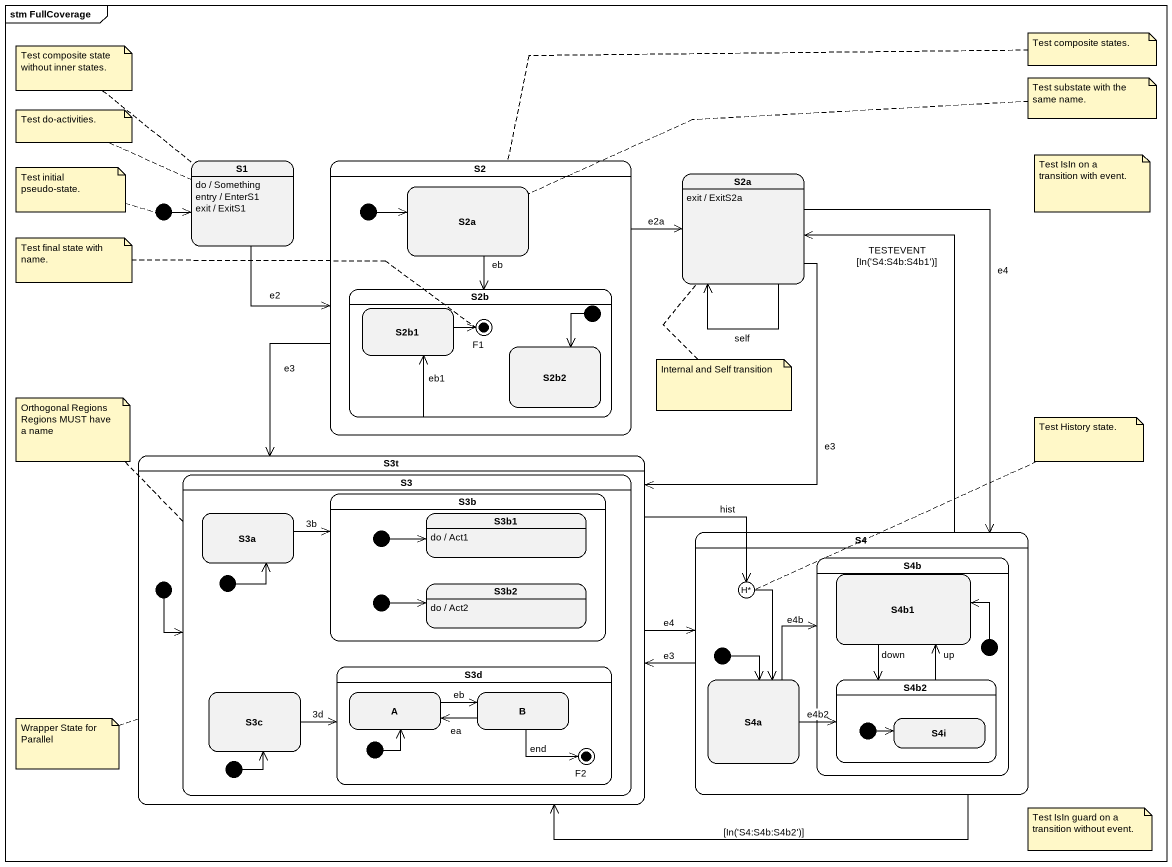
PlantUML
@startuml
mainframe stm FullCoverage
hide empty description
state S1
S1 : do / Something
S1 : entry / EnterS1
S1 : exit / ExitS1
state S2 {
  state S2a
  state S2b {
    state S2b1
    state F1 <<end>>
    state S2b2
    [*] --> S2b2
  }
  [*] -right-> S2a
}
state "S2a" as S2a_2
S2a_2 : exit / ExitS2a
state initial1 <<start>>
state S3t {
  state S3 {
    state S3a
    state S3b {
      state S3b1
      S3b1 : do / Act1
      state initial4 <<start>>
      state initial7 <<start>>
      state S3b2
      S3b2 : do / Act2
    }
    state initial6 <<start>>
    state S3c
    state S3d {
      state A
      state B
      state F2 <<end>>
      [*] -up-> A
    }
    state initial11 <<start>>
  }
  [*] -right-> S3
}
state S4 {
  state S4b {
    state S4b1
    state S4b2 {
      state S4i
      [*] -right-> S4i
    }
    [*] -left-> S4b1
  }
  state deephistory1 <<history*>>
  state S4a
  [*] --> S4a
}
S1 -right-> S2 : e2
S2 -right-> S2a_2 : e2a
S2 --> S3t : e3
S2a --> S2b : eb
S2a_2 --> S2a_2 : self
S2a_2 --> S3t : e3
S2a_2 --> S4 : e4
initial1 -right-> S1
S2b -left-> S2b1 : eb1
S2b1 -right-> F1
S3t -right-> S4 : e4
S3t -right-> deephistory1 : hist
S3a -right-> S3b : 3b
initial4 -right-> S3b1
S4 -up-> S2a_2 : TESTEVENT [In('S4:S4b:S4b1')]
S4 -left-> S3t : e3
S4 -left-> S3t : [In('S4:S4b:S4b2')]
initial6 -up-> S3a
initial7 -right-> S3b2
deephistory1 --> S4a
S4b1 --> S4b2 : down
S3c -right-> S3d : 3d
A -right-> B : eb
B -left-> A : ea
B --> F2 : end
S4a -right-> S4b : e4b
S4a -right-> S4b2 : e4b2
S4b2 -up-> S4b1 : up
initial11 -up-> S3c
note right of S2 : Test composite states.
note top of S1 : Test composite state without inner states.
note left of S1 : Test do-activities.
note right of S2a : Test substate with the same name.
note as N5
  Test IsIn on a transition with event.
end note
note left of initial1 : Test initial pseudo-state.
note left of F1 : Test final state with name.
note bottom of S2a_2 : Internal and Self transition
note top of S3
  Orthogonal Regions
  Regions MUST have a name
end note
note right of deephistory1 : Test History state.
note left of S3t : Wrapper State for Parallel
note as N12
  Test IsIn guard on a transition without event.
end note
@enduml
